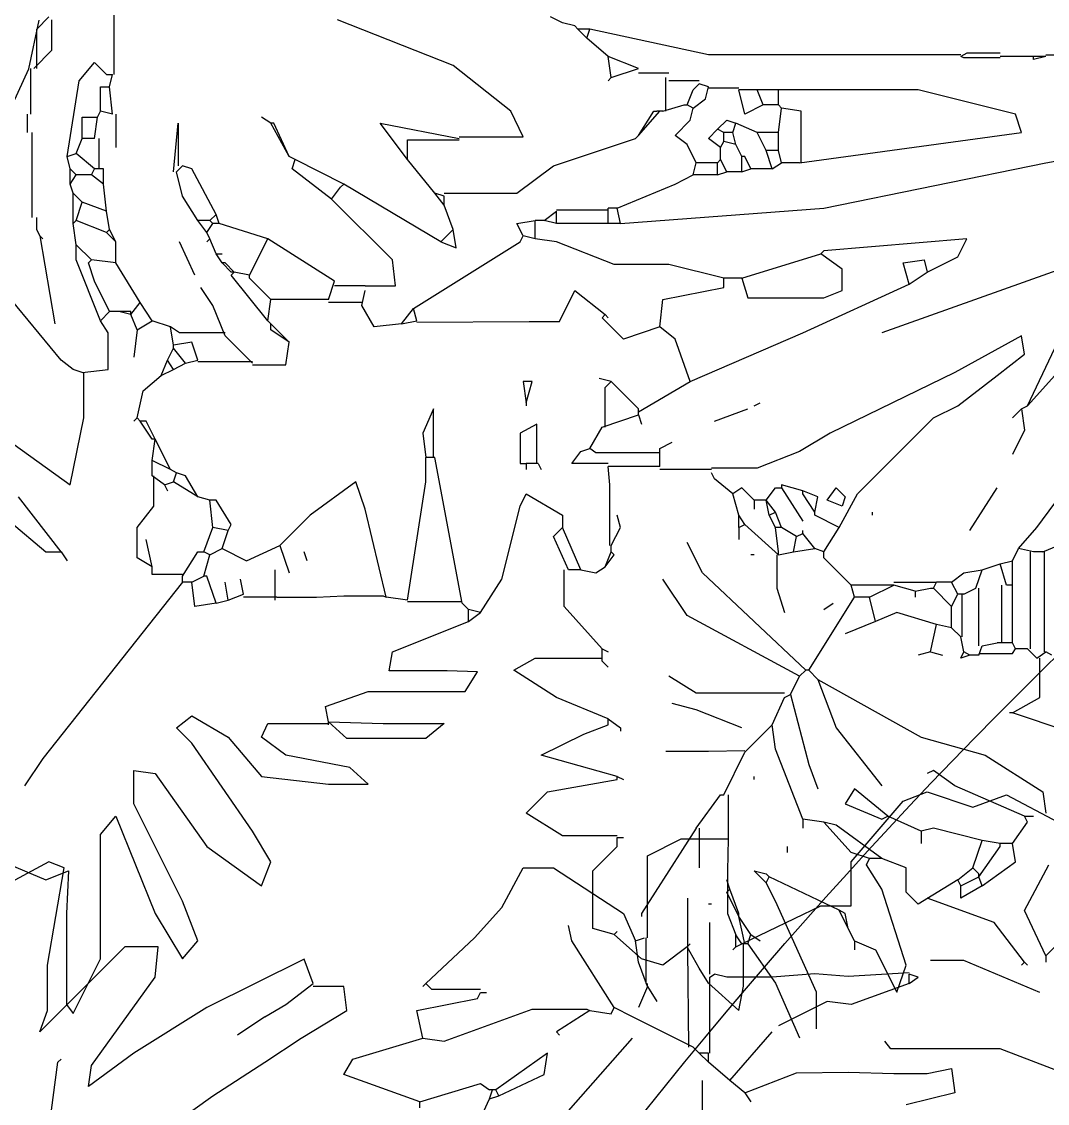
# Model space of a CAD drawing. Header units: metres. Extents: x 1769 to 3632, y 809 to 2652.
# Drawn here: x 2678.8982 to 2679.1732, y 1868.5823 to 1868.8724 of the extents above; entities that cross this region are included whole.
import ezdxf

# ---------------------------------------------------------------- set-up
doc = ezdxf.new("R2010")
doc.units = ezdxf.units.M
doc.header["$LTSCALE"] = 10
for name, color, linetype in [('A-GLAZ', 150, 'Continuous'), ('AG-FP-01$0$A-DOOR-1', 1, 'Continuous'), ('L-PLNT', 66, 'Continuous')]:
    doc.layers.add(name, color=color, linetype=linetype)
doc.styles.add('AG-FP-01$0$spa-fp01$0$WATG_Default', font='SIMPLEX.SHX', dxfattribs={"width": 0.8})

# ---------------------------------------------------------------- blocks, each defined once
blk = doc.blocks.new('GARRA DE LEON')
at = {"layer": 'L-PLNT', "color": 65, "linetype": 'Continuous'}
for p, q in [((1271.7117, 335.3075), (1271.7821, 335.3903)), ((1271.7821, 335.3903), (1271.8152, 335.4027)), ((1271.8152, 335.4027), (1271.8773, 335.382)), ((1271.8773, 335.382), (1271.9229, 335.3986)), ((1271.9229, 335.3986), (1271.9933, 335.3613)), ((1271.4342, 335.3158), (1271.4798, 335.3386)), ((1271.4798, 335.3386), (1271.5439, 335.3386)), ((1271.5439, 335.3386), (1271.5429, 335.2951)), ((1271.4342, 335.204), (1271.4342, 335.3158)), ((1270.6184, 335.3075), (1270.4403, 335.2122)), ((1270.6391, 335.2992), (1270.6184, 335.3075)), ((1271.7117, 335.2474), (1271.7117, 335.3075)), ((1271.9477, 335.2412), (1271.9809, 335.3034)), ((1270.6163, 335.1667), (1270.6391, 335.2992)), ((1271.2354, 335.2454), (1271.2644, 335.2992)), ((1271.2644, 335.2992), (1271.3059, 335.2992)), ((1271.3059, 335.2992), (1271.4011, 335.2371)), ((1271.5429, 335.2951), (1271.5429, 335.2371)), ((1271.4891, 335.1874), (1271.4891, 335.2578)), ((1271.9063, 335.2247), (1271.8152, 335.2578)), ((1271.1982, 335.204), (1271.2354, 335.2454)), ((1271.5626, 335.1957), (1271.6703, 335.2474)), ((1271.6703, 335.2474), (1271.7117, 335.2474)), ((1271.9767, 335.1791), (1271.9477, 335.2412)), ((1271.9767, 335.1791), (1272.043, 335.2454)), ((1271.4011, 335.2371), (1271.4177, 335.1998)), ((1271.5429, 335.2371), (1271.5543, 335.2081)), ((1271.3307, 335.1998), (1271.3265, 335.2205)), ((1271.5191, 335.1543), (1271.5191, 335.2247)), ((1271.9477, 335.1708), (1271.9063, 335.2247)), ((1271.1319, 335.1418), (1271.1982, 335.204)), ((1271.3887, 335.1087), (1271.3307, 335.1998)), ((1271.4177, 335.1998), (1271.4301, 335.204)), ((1271.4218, 335.1708), (1271.4177, 335.1998)), ((1271.4321, 335.1418), (1271.4321, 335.204)), ((1271.5543, 335.1915), (1271.5543, 335.2081)), ((1271.5626, 335.1957), (1271.5543, 335.2081)), ((1270.7219, 335.1915), (1270.606, 335.0756)), ((1270.7675, 335.1915), (1270.7219, 335.1915)), ((1270.7633, 335.1501), (1270.7675, 335.1915)), ((1271.4901, 335.0549), (1271.4891, 335.1874)), ((1271.5543, 335.1915), (1271.5502, 335.1874)), ((1271.5543, 335.1915), (1271.5626, 335.1957)), ((1270.9663, 335.175), (1270.8337, 335.1087)), ((1270.9787, 335.1418), (1270.9663, 335.175)), ((1271.4342, 335.1377), (1271.4218, 335.1708)), ((1271.8649, 335.1729), (1271.8194, 335.1729)), ((1271.9684, 335.1294), (1271.8649, 335.1729)), ((1271.9477, 335.1708), (1271.9436, 335.1667)), ((1271.9477, 335.1708), (1271.9519, 335.1667)), ((1271.9767, 335.1791), (1271.9767, 335.1708)), ((1270.6163, 335.1046), (1270.6163, 335.1667)), ((1271.5191, 335.1501), (1271.5253, 335.1543)), ((1271.5419, 335.1504), (1271.5253, 335.1543)), ((1271.662, 335.1548), (1271.604, 335.1504)), ((1271.7076, 335.1512), (1271.662, 335.1548)), ((1271.7904, 335.1563), (1271.7076, 335.1512)), ((1271.8028, 335.1501), (1271.7904, 335.1543)), ((1271.7904, 335.1418), (1271.7904, 335.1543)), ((1270.6764, 335.03), (1270.7633, 335.1501)), ((1270.9414, 335.1129), (1270.9787, 335.1418)), ((1271.0201, 335.1377), (1270.9787, 335.1377)), ((1271.0242, 335.1046), (1271.0201, 335.1377)), ((1271.1319, 335.1418), (1271.1278, 335.1377)), ((1271.1402, 335.1336), (1271.1319, 335.1418)), ((1271.4342, 335.1377), (1271.4218, 335.1087)), ((1271.4342, 335.1377), (1271.4342, 335.1418)), ((1271.4342, 335.1377), (1271.4466, 335.117)), ((1271.5191, 335.0466), (1271.5191, 335.1501)), ((1271.604, 335.1504), (1271.5419, 335.1504)), ((1271.7904, 335.1418), (1271.7117, 335.1129)), ((1271.7904, 335.1418), (1271.8028, 335.1501)), ((1271.2064, 335.1336), (1271.1402, 335.1336)), ((1271.2023, 335.1211), (1271.2064, 335.1294)), ((1271.2064, 335.1294), (1271.2147, 335.1294)), ((1270.8337, 335.1087), (1270.7343, 335.0466)), ((1270.9124, 335.0963), (1270.9414, 335.1129)), ((1270.9124, 335.0963), (1270.9414, 335.1129)), ((1271.1195, 335.1046), (1271.2023, 335.1211)), ((1271.3845, 335.1004), (1271.3887, 335.1087)), ((1271.4135, 335.0963), (1271.3887, 335.1087)), ((1271.6786, 335.117), (1271.6123, 335.0839)), ((1271.7117, 335.1129), (1271.6786, 335.117)), ((1270.606, 335.0756), (1270.6163, 335.1046)), ((1270.9124, 335.0963), (1270.8752, 335.0714)), ((1270.9621, 335.0673), (1271.0242, 335.1046)), ((1271.1278, 335.0673), (1271.1195, 335.1046)), ((1271.1568, 335.0632), (1271.2769, 335.1067)), ((1271.2769, 335.1067), (1271.3514, 335.1067)), ((1271.3555, 335.1046), (1271.31, 335.0756)), ((1271.3514, 335.1067), (1271.3555, 335.1046)), ((1271.3555, 335.1046), (1271.3845, 335.1004)), ((1271.4963, 335.0549), (1271.4135, 335.0963)), ((1270.9124, 335.0342), (1270.9621, 335.0673)), ((1271.0325, 335.0383), (1271.1278, 335.0673)), ((1271.1278, 335.0673), (1271.1568, 335.0632)), ((1271.31, 335.0756), (1271.3141, 335.0714)), ((1271.3265, 334.9679), (1271.4135, 335.0673)), ((1271.546, 335.0093), (1271.604, 335.0756)), ((1271.5046, 335.0466), (1271.4963, 335.0549)), ((1271.7655, 335.0528), (1271.7572, 335.0632)), ((1271.9146, 335.0528), (1271.7655, 335.0528)), ((1272.0057, 335.0176), (1271.9146, 335.0528)), ((1270.6308, 335.0342), (1270.635, 335.0383)), ((1270.7343, 335.0466), (1270.6722, 335.0011)), ((1271.0201, 335.0176), (1271.0325, 335.0383)), ((1271.2976, 335.0466), (1271.2272, 334.9969)), ((1271.2934, 335.0176), (1271.2976, 335.0466)), ((1271.517, 335.0342), (1271.5046, 335.0466)), ((1271.517, 335.0466), (1271.5046, 335.0466)), ((1271.517, 335.0342), (1271.517, 335.0466)), ((1270.5936, 334.7609), (1270.6308, 335.0342)), ((1270.6722, 335.0011), (1270.6764, 335.03)), ((1270.842, 334.9886), (1270.9124, 335.0342)), ((1271.546, 335.0093), (1271.517, 335.0342)), ((1271.5667, 334.9928), (1271.6371, 335.0197)), ((1271.6371, 335.0197), (1271.7076, 335.0207)), ((1271.7076, 335.0207), (1271.7696, 335.0192)), ((1271.8152, 335.0192), (1271.8484, 335.0259)), ((1271.8484, 335.0259), (1271.8525, 334.9928)), ((1271.1236, 334.9803), (1271.0201, 335.0176)), ((1271.1236, 334.9803), (1271.2064, 335.0052)), ((1271.2064, 335.0052), (1271.2189, 334.9969)), ((1271.2313, 334.9886), (1271.2934, 335.0176)), ((1271.5088, 334.9306), (1271.5088, 335.0093)), ((1271.5667, 334.9928), (1271.546, 335.0093)), ((1271.7696, 335.0192), (1271.8152, 335.0192)), ((1271.2189, 334.9845), (1271.223, 334.9969)), ((1271.223, 334.9969), (1271.2189, 334.9969)), ((1271.2272, 334.9969), (1271.223, 334.9969)), ((1271.2313, 334.9886), (1271.2272, 334.9969)), ((1271.5667, 334.9928), (1271.575, 334.9803)), ((1271.8525, 334.9928), (1271.7862, 334.9762)), ((1270.7841, 334.9472), (1270.842, 334.9886)), ((1271.1236, 334.9721), (1271.1236, 334.9803)), ((1271.1857, 334.9141), (1271.2189, 334.9845)), ((1271.2189, 334.9845), (1271.2313, 334.9886)), ((1273.0824, 334.765), (1273.0472, 334.823)), ((1273.099, 334.7153), (1273.0824, 334.765)), ((1270.7075, 333.8622), (1270.7075, 333.9947)), ((1270.6018, 333.9243), (1270.6184, 333.9409)), ((1270.6225, 333.8953), (1270.6225, 333.9368)), ((1271.1692, 333.8746), (1271.0118, 333.9368)), ((1271.3183, 333.9326), (1271.3017, 333.9409)), ((1271.3348, 333.9285), (1271.3183, 333.9326)), ((1271.3348, 333.9285), (1271.3183, 333.9326)), ((1270.6018, 333.8705), (1270.6018, 333.9243)), ((1271.339, 333.9243), (1271.3348, 333.9285)), ((1271.3514, 333.9119), (1271.339, 333.9243)), ((1271.3555, 333.9243), (1271.339, 333.9243)), ((1271.3514, 333.9119), (1271.3555, 333.9243)), ((1271.517, 333.8891), (1271.3555, 333.9243)), ((1271.3804, 333.8871), (1271.3514, 333.9119)), ((1270.5977, 333.8705), (1270.6225, 333.8953)), ((1271.4218, 333.8705), (1271.3804, 333.8871)), ((1271.3845, 333.8581), (1271.3804, 333.8871)), ((1271.8608, 333.8891), (1271.517, 333.8891)), ((1271.869, 333.8912), (1271.8608, 333.8871)), ((1271.8649, 333.885), (1271.8608, 333.8871)), ((1271.9146, 333.885), (1271.8649, 333.885)), ((1271.9146, 333.8912), (1271.869, 333.8912)), ((1271.9601, 333.8871), (1271.9146, 333.8871)), ((1271.9767, 333.8871), (1271.9601, 333.8871)), ((1271.9767, 333.8871), (1271.9601, 333.8829)), ((1271.9601, 333.8829), (1271.9601, 333.8871)), ((1271.9767, 333.8891), (1272.1423, 333.8891)), ((1270.5936, 333.8084), (1270.5936, 333.8705)), ((1270.6598, 333.8539), (1270.6805, 333.8788)), ((1270.6805, 333.8788), (1270.6971, 333.8622)), ((1271.2479, 333.8125), (1271.1692, 333.8746)), ((1271.3845, 333.8581), (1271.4218, 333.8705)), ((1270.6971, 333.8622), (1270.7053, 333.8622)), ((1270.7012, 333.8457), (1270.7053, 333.8622)), ((1271.3845, 333.8581), (1271.3804, 333.8539)), ((1271.4632, 333.8643), (1271.4218, 333.8643)), ((1271.4591, 333.8125), (1271.4591, 333.8581)), ((1270.6432, 333.7504), (1270.6598, 333.8539)), ((1270.6888, 333.8125), (1270.6888, 333.8457)), ((1270.6888, 333.8457), (1270.7012, 333.8457)), ((1270.7053, 333.8084), (1270.7012, 333.8457)), ((1271.5046, 333.8539), (1271.4632, 333.8539)), ((1271.488, 333.8208), (1271.4963, 333.8415)), ((1271.4963, 333.8415), (1271.5046, 333.8498)), ((1271.517, 333.8457), (1271.5046, 333.8498)), ((1271.5129, 333.8291), (1271.517, 333.8457)), ((1271.5584, 333.8436), (1271.517, 333.8436)), ((1271.5667, 333.8084), (1271.5584, 333.8415)), ((1271.5833, 333.8415), (1271.5584, 333.8415)), ((1271.5916, 333.8208), (1271.5833, 333.8415)), ((1271.6123, 333.8415), (1271.5833, 333.8415)), ((1271.6992, 333.8415), (1271.6123, 333.8415)), ((1271.6123, 333.8208), (1271.6123, 333.8415)), ((1271.8028, 333.8415), (1271.6992, 333.8415)), ((1271.9353, 333.8084), (1271.8028, 333.8415)), ((1271.4963, 333.8167), (1271.5129, 333.8291)), ((1270.6847, 333.8042), (1270.6888, 333.8125)), ((1270.7053, 333.8084), (1270.6888, 333.8125)), ((1271.2644, 333.7773), (1271.2479, 333.8125)), ((1271.4218, 333.7794), (1271.4508, 333.8125)), ((1271.4218, 333.7794), (1271.4425, 333.8125)), ((1271.4425, 333.8125), (1271.4466, 333.8125)), ((1271.4508, 333.8125), (1271.4466, 333.8125)), ((1271.4549, 333.8125), (1271.4508, 333.8125)), ((1271.4549, 333.8125), (1271.4839, 333.8208)), ((1271.4839, 333.8208), (1271.488, 333.8208)), ((1271.4963, 333.8167), (1271.488, 333.8208)), ((1271.4922, 333.8001), (1271.4963, 333.8167)), ((1271.5916, 333.8208), (1271.5667, 333.8084)), ((1271.6123, 333.8208), (1271.5916, 333.8208)), ((1271.6164, 333.8167), (1271.6123, 333.8208)), ((1271.6123, 333.7835), (1271.6164, 333.8167)), ((1271.6433, 333.8125), (1271.6164, 333.8167)), ((1271.6433, 333.7421), (1271.6433, 333.8125)), ((1270.5894, 333.7835), (1270.5894, 333.8084)), ((1270.5894, 333.7835), (1270.5894, 333.8084)), ((1270.6639, 333.7753), (1270.6639, 333.8042)), ((1270.6639, 333.8042), (1270.6847, 333.8042)), ((1270.6805, 333.7753), (1270.6847, 333.8042)), ((1270.7095, 333.8084), (1270.7095, 333.7628)), ((1270.9207, 333.796), (1270.9083, 333.8042)), ((1271.4715, 333.7794), (1271.4922, 333.8001)), ((1271.5295, 333.7877), (1271.5419, 333.8001)), ((1271.5419, 333.8001), (1271.5543, 333.796)), ((1271.9436, 333.7835), (1271.9353, 333.8084)), ((1270.5956, 333.6676), (1270.5956, 333.7835)), ((1270.7882, 333.7297), (1270.7944, 333.796)), ((1270.7944, 333.796), (1270.7944, 333.738)), ((1270.9456, 333.7504), (1270.9207, 333.796)), ((1270.9249, 333.796), (1270.9207, 333.796)), ((1270.9456, 333.7504), (1270.9249, 333.796)), ((1271.0698, 333.796), (1271.1774, 333.7753)), ((1271.1071, 333.7463), (1271.0698, 333.796)), ((1271.517, 333.7753), (1271.5295, 333.7877)), ((1271.5378, 333.7835), (1271.5295, 333.7877)), ((1271.5378, 333.7711), (1271.5378, 333.7835)), ((1271.5502, 333.7835), (1271.5378, 333.7835)), ((1271.5502, 333.7835), (1271.5543, 333.796)), ((1271.5543, 333.767), (1271.5502, 333.7835)), ((1271.5833, 333.7835), (1271.5543, 333.796)), ((1271.5957, 333.7587), (1271.5833, 333.7835)), ((1271.6123, 333.7835), (1271.5833, 333.7835)), ((1271.6123, 333.7587), (1271.6123, 333.7835)), ((1271.6413, 333.7421), (1271.9436, 333.7835)), ((1270.6557, 333.7545), (1270.6639, 333.7753)), ((1270.6805, 333.7753), (1270.6639, 333.7753)), ((1270.6867, 333.7338), (1270.6867, 333.7753)), ((1271.1071, 333.7732), (1271.1774, 333.7732)), ((1271.1071, 333.7463), (1271.1071, 333.7732)), ((1271.1774, 333.7773), (1271.2644, 333.7773)), ((1271.3059, 333.738), (1271.4177, 333.7753)), ((1271.4177, 333.7753), (1271.4218, 333.7794)), ((1271.488, 333.767), (1271.4715, 333.7794)), ((1271.5005, 333.7421), (1271.488, 333.767)), ((1271.5336, 333.7628), (1271.517, 333.7753)), ((1271.5336, 333.7628), (1271.5378, 333.7711)), ((1271.5543, 333.767), (1271.5378, 333.7711)), ((1271.5626, 333.7504), (1271.5543, 333.767)), ((1270.6432, 333.7504), (1270.6557, 333.7545)), ((1270.6805, 333.7338), (1270.6557, 333.7545)), ((1271.5336, 333.7463), (1271.5336, 333.7628)), ((1271.604, 333.7338), (1271.5957, 333.7587)), ((1271.6123, 333.7587), (1271.5957, 333.7587)), ((1271.6164, 333.7421), (1271.6123, 333.7587)), ((1271.9767, 333.7421), (1272.0719, 333.7587)), ((1270.6474, 333.7338), (1270.6432, 333.7504)), ((1270.7923, 333.7297), (1270.8006, 333.738)), ((1270.813, 333.7338), (1270.8006, 333.738)), ((1270.9538, 333.7463), (1270.9456, 333.7504)), ((1270.9497, 333.7338), (1270.9538, 333.7463)), ((1271.0201, 333.7131), (1270.9538, 333.7463)), ((1271.1443, 333.7007), (1271.1071, 333.7463)), ((1271.2561, 333.7007), (1271.3059, 333.738)), ((1271.4963, 333.7256), (1271.5005, 333.7421)), ((1271.5295, 333.7421), (1271.5005, 333.7421)), ((1271.5295, 333.7421), (1271.5336, 333.7463)), ((1271.5295, 333.7256), (1271.5295, 333.7421)), ((1271.5419, 333.7297), (1271.5336, 333.7463)), ((1271.5626, 333.7297), (1271.5626, 333.7504)), ((1271.5667, 333.7504), (1271.5626, 333.7504)), ((1271.575, 333.7338), (1271.5667, 333.7504)), ((1271.604, 333.7338), (1271.6164, 333.7421)), ((1271.6413, 333.7421), (1271.6164, 333.7421)), ((1271.6744, 333.68), (1271.9767, 333.7421)), ((1270.6474, 333.7131), (1270.6474, 333.7338)), ((1270.6557, 333.7256), (1270.6474, 333.7338)), ((1270.6474, 333.7131), (1270.6557, 333.7256)), ((1270.6764, 333.7256), (1270.6557, 333.7256)), ((1270.6764, 333.7256), (1270.6805, 333.7338)), ((1270.6929, 333.7131), (1270.6764, 333.7256)), ((1270.6929, 333.7338), (1270.6805, 333.7338)), ((1270.6929, 333.7131), (1270.6929, 333.7338)), ((1270.8006, 333.6966), (1270.7923, 333.7297)), ((1270.8462, 333.6717), (1270.813, 333.7338)), ((1271.0035, 333.6924), (1270.9497, 333.7338)), ((1271.4715, 333.7131), (1271.4963, 333.7256)), ((1271.5295, 333.7256), (1271.4963, 333.7256)), ((1271.5295, 333.7256), (1271.5419, 333.7297)), ((1271.5626, 333.7297), (1271.5419, 333.7297)), ((1271.5626, 333.7297), (1271.575, 333.7338)), ((1271.604, 333.7338), (1271.575, 333.7338)), ((1270.6515, 333.7007), (1270.6474, 333.7131)), ((1270.6971, 333.6759), (1270.6929, 333.7131)), ((1271.0035, 333.6924), (1271.0159, 333.709)), ((1271.0159, 333.709), (1271.0201, 333.7131)), ((1271.1526, 333.6345), (1271.0201, 333.7131)), ((1271.3928, 333.68), (1271.4715, 333.7131)), ((1270.6515, 333.6593), (1270.6515, 333.7007)), ((1270.6639, 333.6883), (1270.6515, 333.7007)), ((1270.8213, 333.6634), (1270.8006, 333.6966)), ((1271.1568, 333.6841), (1271.1443, 333.7007)), ((1271.1568, 333.6966), (1271.1443, 333.7007)), ((1271.1568, 333.7007), (1271.2561, 333.7007)), ((1271.1568, 333.6841), (1271.1568, 333.6966)), ((1270.6557, 333.6634), (1270.6639, 333.6883)), ((1270.6971, 333.6759), (1270.6639, 333.6883)), ((1271.0864, 333.6096), (1271.0035, 333.6924)), ((1271.1692, 333.651), (1271.1568, 333.6841)), ((1271.3928, 333.68), (1271.3804, 333.68)), ((1271.3804, 333.6593), (1271.3804, 333.68)), ((1271.397, 333.6593), (1271.3928, 333.68)), ((1271.397, 333.6593), (1271.6744, 333.68)), ((1270.6018, 333.651), (1270.6018, 333.6676)), ((1270.6018, 333.651), (1270.6018, 333.6676)), ((1270.6515, 333.6593), (1270.6557, 333.6634)), ((1270.6971, 333.6469), (1270.6557, 333.6634)), ((1270.7012, 333.651), (1270.6971, 333.6759)), ((1270.8337, 333.6469), (1270.8213, 333.6634)), ((1270.8379, 333.6634), (1270.8213, 333.6634)), ((1270.8379, 333.6634), (1270.8462, 333.6717)), ((1270.842, 333.6593), (1270.8379, 333.6634)), ((1270.8503, 333.6593), (1270.8462, 333.6717)), ((1271.2561, 333.6593), (1271.281, 333.6634)), ((1271.281, 333.6386), (1271.281, 333.6634)), ((1271.2934, 333.6634), (1271.281, 333.6634)), ((1271.2934, 333.6634), (1271.31, 333.6759)), ((1271.31, 333.6593), (1271.2934, 333.6634)), ((1271.31, 333.6779), (1271.3804, 333.6779)), ((1271.31, 333.6593), (1271.31, 333.6759)), ((1270.606, 333.6427), (1270.6018, 333.651)), ((1270.6557, 333.6303), (1270.6515, 333.6593)), ((1270.6971, 333.6469), (1270.7012, 333.651)), ((1270.7095, 333.6345), (1270.7012, 333.651)), ((1270.8337, 333.6469), (1270.842, 333.6593)), ((1270.8503, 333.6593), (1270.842, 333.6593)), ((1270.9166, 333.6386), (1270.8503, 333.6593)), ((1271.1526, 333.6345), (1271.1692, 333.651)), ((1271.1733, 333.6262), (1271.1692, 333.651)), ((1271.2644, 333.6427), (1271.2561, 333.6593)), ((1271.3804, 333.6593), (1271.31, 333.6593)), ((1271.397, 333.6593), (1271.3804, 333.6593)), ((1270.606, 333.6427), (1270.6267, 333.5226)), ((1270.606, 333.6427), (1270.6101, 333.6386)), ((1270.7095, 333.6345), (1270.6971, 333.6469)), ((1270.7095, 333.6055), (1270.7095, 333.6345)), ((1270.8172, 333.5889), (1270.7965, 333.6345)), ((1270.8379, 333.6386), (1270.8337, 333.6469)), ((1270.8379, 333.6386), (1270.8337, 333.6345)), ((1270.8462, 333.6179), (1270.8379, 333.6386)), ((1270.8917, 333.5889), (1270.9166, 333.6386)), ((1271.0077, 333.5806), (1270.9166, 333.6386)), ((1271.1153, 333.5433), (1271.2603, 333.6345)), ((1271.1526, 333.6345), (1271.1733, 333.6262)), ((1271.2603, 333.6345), (1271.2644, 333.6427)), ((1271.281, 333.6386), (1271.2644, 333.6427)), ((1271.31, 333.6345), (1271.281, 333.6386)), ((1271.3887, 333.6034), (1271.31, 333.6345)), ((1271.869, 333.6386), (1271.6744, 333.622)), ((1271.8566, 333.6137), (1271.869, 333.6386)), ((1270.6557, 333.6096), (1270.6557, 333.6303)), ((1270.6764, 333.6096), (1270.6557, 333.6303)), ((1271.6744, 333.622), (1271.6703, 333.6179)), ((1270.6888, 333.5268), (1270.6557, 333.6096)), ((1270.6722, 333.6055), (1270.6764, 333.6096)), ((1270.6805, 333.5806), (1270.6722, 333.6055)), ((1270.7095, 333.6055), (1270.6764, 333.6096)), ((1270.7426, 333.5516), (1270.7095, 333.6055)), ((1270.8545, 333.6055), (1270.8462, 333.6179)), ((1270.8462, 333.6179), (1270.8545, 333.6179)), ((1270.8586, 333.6055), (1270.8545, 333.6055)), ((1270.8669, 333.593), (1270.8545, 333.6055)), ((1270.871, 333.593), (1270.8586, 333.6055)), ((1271.0905, 333.5744), (1271.0864, 333.6096)), ((1271.5626, 333.5848), (1271.6703, 333.6179)), ((1271.6992, 333.5972), (1271.6703, 333.6179)), ((1272.043, 333.6137), (1271.7531, 333.5102)), ((1271.7821, 333.6055), (1271.8111, 333.6096)), ((1271.7904, 333.5765), (1271.7821, 333.6055)), ((1271.8111, 333.6096), (1271.8152, 333.593)), ((1271.8152, 333.593), (1271.8566, 333.6137)), ((1270.8669, 333.5889), (1270.871, 333.593)), ((1270.871, 333.593), (1270.8669, 333.593)), ((1270.8917, 333.5889), (1270.871, 333.593)), ((1271.4632, 333.6034), (1271.3887, 333.6034)), ((1271.5378, 333.5848), (1271.4632, 333.6034)), ((1271.6992, 333.5682), (1271.6992, 333.5972)), ((1271.7904, 333.5765), (1271.8152, 333.593)), ((1270.7012, 333.5392), (1270.6805, 333.5806)), ((1270.9166, 333.5268), (1270.8669, 333.5889)), ((1270.8917, 333.5848), (1270.8917, 333.5889)), ((1270.9207, 333.5558), (1270.8917, 333.5848)), ((1270.9994, 333.5558), (1271.0077, 333.5806)), ((1271.5378, 333.5723), (1271.5378, 333.5848)), ((1271.5626, 333.5848), (1271.5378, 333.5848)), ((1271.5626, 333.5848), (1271.5709, 333.5578)), ((1271.6454, 333.5102), (1271.7904, 333.5765)), ((1270.635, 333.4729), (1270.5604, 333.5641)), ((1270.842, 333.5475), (1270.8255, 333.5723)), ((1271.0491, 333.5744), (1271.0077, 333.5744)), ((1271.0449, 333.5475), (1271.0491, 333.5682)), ((1271.0491, 333.5744), (1271.0905, 333.5744)), ((1271.3141, 333.5257), (1271.3348, 333.5682)), ((1271.3348, 333.5682), (1271.3763, 333.5351)), ((1271.4549, 333.5558), (1271.5378, 333.5723)), ((1271.6744, 333.5578), (1271.6992, 333.5682)), ((1270.7302, 333.5351), (1270.7426, 333.5516)), ((1270.7592, 333.5268), (1270.7426, 333.5516)), ((1270.8586, 333.5061), (1270.842, 333.5475)), ((1270.9166, 333.5268), (1270.9207, 333.5558)), ((1270.9994, 333.5558), (1270.9207, 333.5558)), ((1271.0449, 333.5516), (1270.9994, 333.5516)), ((1271.0615, 333.5185), (1271.0449, 333.5475)), ((1271.4508, 333.5185), (1271.4549, 333.5558)), ((1271.5709, 333.5578), (1271.6744, 333.5578)), ((1270.6888, 333.5268), (1270.7012, 333.5392)), ((1270.7136, 333.5392), (1270.7012, 333.5392)), ((1270.7302, 333.5351), (1270.7136, 333.5392)), ((1270.7302, 333.5392), (1270.7136, 333.5392)), ((1270.7302, 333.5351), (1270.7302, 333.5392)), ((1270.7385, 333.5144), (1270.7302, 333.5351)), ((1271.0988, 333.5226), (1271.1153, 333.5433)), ((1271.1195, 333.5268), (1271.1153, 333.5433)), ((1271.3721, 333.5309), (1271.3763, 333.5351)), ((1271.4011, 333.5019), (1271.3721, 333.5309)), ((1271.3763, 333.5351), (1271.3804, 333.5309)), ((1270.6992, 333.5102), (1270.6888, 333.5268)), ((1270.7385, 333.5144), (1270.7592, 333.5268)), ((1270.7841, 333.5185), (1270.7592, 333.5268)), ((1270.7882, 333.4937), (1270.7841, 333.5185)), ((1270.7965, 333.5102), (1270.7841, 333.5185)), ((1270.9207, 333.5226), (1270.9166, 333.5268)), ((1270.9207, 333.5144), (1270.9207, 333.5226)), ((1270.9456, 333.4978), (1270.9207, 333.5226)), ((1271.0988, 333.5226), (1271.0615, 333.5185)), ((1271.0988, 333.5226), (1271.1195, 333.5268)), ((1271.1195, 333.5247), (1271.2727, 333.5257)), ((1271.2727, 333.5257), (1271.3141, 333.5257)), ((1271.4508, 333.5185), (1271.4011, 333.5019)), ((1271.4715, 333.5019), (1271.4508, 333.5185)), ((1270.6992, 333.4605), (1270.6992, 333.5102)), ((1270.7385, 333.5144), (1270.7343, 333.4771)), ((1270.8586, 333.5102), (1270.7965, 333.5102)), ((1270.8959, 333.4688), (1270.8586, 333.5061)), ((1270.9456, 333.4978), (1270.9207, 333.5144)), ((1271.4922, 333.444), (1271.4715, 333.5019)), ((1271.4922, 333.444), (1271.6454, 333.5102)), ((1271.9436, 333.5061), (1271.8525, 333.4564)), ((1271.9477, 333.4812), (1271.9436, 333.5061)), ((1270.7799, 333.4729), (1270.7882, 333.4895)), ((1270.813, 333.4978), (1270.7882, 333.4937)), ((1270.7882, 333.4895), (1270.7882, 333.4937)), ((1270.8047, 333.4688), (1270.7882, 333.4895)), ((1270.8213, 333.4729), (1270.813, 333.4978)), ((1270.9414, 333.4667), (1270.9456, 333.4978)), ((1271.9519, 333.4108), (1271.9891, 333.4895)), ((1270.6515, 333.4605), (1270.635, 333.4729)), ((1270.6515, 333.4605), (1270.635, 333.4729)), ((1270.7716, 333.4522), (1270.7799, 333.4729)), ((1270.7882, 333.4605), (1270.7799, 333.4729)), ((1270.8047, 333.4688), (1270.8213, 333.4729)), ((1271.9105, 333.4522), (1271.9477, 333.4812)), ((1270.6639, 333.4564), (1270.6515, 333.4605)), ((1270.6639, 333.4564), (1270.6992, 333.4605)), ((1270.7716, 333.4522), (1270.7882, 333.4605)), ((1270.7882, 333.4605), (1270.8047, 333.4688)), ((1270.8959, 333.4709), (1270.8213, 333.4709)), ((1270.8959, 333.4667), (1270.9414, 333.4667)), ((1270.666, 333.3943), (1270.666, 333.4564)), ((1270.7468, 333.4315), (1270.7716, 333.4522)), ((1271.2769, 333.444), (1271.2644, 333.444)), ((1271.2644, 333.444), (1271.2686, 333.415)), ((1271.2686, 333.415), (1271.2769, 333.444)), ((1271.3845, 333.444), (1271.368, 333.4481)), ((1271.3763, 333.4357), (1271.3845, 333.444)), ((1271.4218, 333.4067), (1271.3845, 333.444)), ((1271.4218, 333.4025), (1271.4922, 333.444)), ((1271.8525, 333.4564), (1271.6827, 333.3736)), ((1271.8566, 333.4108), (1271.9105, 333.4522)), ((1271.9519, 333.4108), (1271.9891, 333.4522)), ((1270.7385, 333.3943), (1270.7468, 333.4315)), ((1271.3763, 333.3818), (1271.3763, 333.4357)), ((1271.2686, 333.415), (1271.2686, 333.4108)), ((1271.5792, 333.4108), (1271.5874, 333.415)), ((1270.5149, 333.3984), (1270.6474, 333.3032)), ((1271.1423, 333.4067), (1271.1278, 333.3736)), ((1271.1423, 333.3404), (1271.1423, 333.4067)), ((1271.3721, 333.3818), (1271.4218, 333.3984)), ((1271.4218, 333.4025), (1271.4218, 333.4067)), ((1271.4218, 333.3984), (1271.4218, 333.4025)), ((1271.4218, 333.3984), (1271.4259, 333.386)), ((1271.5253, 333.3901), (1271.5709, 333.4067)), ((1271.8235, 333.3943), (1271.8566, 333.4108)), ((1271.9436, 333.4067), (1271.9312, 333.3943)), ((1271.9436, 333.4067), (1271.9519, 333.4108)), ((1271.9436, 333.4067), (1271.9477, 333.3777)), ((1270.6474, 333.3032), (1270.666, 333.3943)), ((1270.7385, 333.3943), (1270.7343, 333.3901)), ((1270.7426, 333.3901), (1270.7385, 333.3943)), ((1270.7509, 333.3901), (1270.7426, 333.3901)), ((1270.7592, 333.3653), (1270.7426, 333.3901)), ((1270.7633, 333.3653), (1270.7509, 333.3901)), ((1271.2831, 333.386), (1271.2603, 333.3736)), ((1271.2831, 333.3321), (1271.2831, 333.386)), ((1271.72, 333.2907), (1271.8235, 333.3943)), ((1271.1278, 333.3736), (1271.1319, 333.3404)), ((1271.2603, 333.3736), (1271.2603, 333.3321)), ((1271.3555, 333.3529), (1271.3721, 333.3818)), ((1271.6827, 333.3736), (1271.6413, 333.3487)), ((1271.9477, 333.3777), (1271.9312, 333.3446)), ((1270.7592, 333.3363), (1270.7633, 333.3653)), ((1270.7633, 333.3653), (1270.7592, 333.3653)), ((1270.7841, 333.3239), (1270.7633, 333.3653)), ((1271.4508, 333.3529), (1271.4674, 333.3611)), ((1271.1319, 333.3073), (1271.1319, 333.3404)), ((1271.1443, 333.3404), (1271.1319, 333.3404)), ((1271.1816, 333.1417), (1271.1443, 333.3404)), ((1271.3307, 333.3321), (1271.3431, 333.3487)), ((1271.3431, 333.3487), (1271.3555, 333.3529)), ((1271.3638, 333.3466), (1271.3555, 333.3529)), ((1271.4508, 333.3466), (1271.3638, 333.3466)), ((1271.4508, 333.328), (1271.4508, 333.3529)), ((1271.6413, 333.3487), (1271.5833, 333.3259)), ((1270.7592, 333.3156), (1270.7592, 333.3363)), ((1270.7841, 333.3239), (1270.7592, 333.3363)), ((1271.2603, 333.3321), (1271.2686, 333.3321)), ((1271.2851, 333.3321), (1271.2686, 333.3321)), ((1271.2686, 333.3321), (1271.2686, 333.3239)), ((1271.2851, 333.3321), (1271.2893, 333.3239)), ((1271.3804, 333.3321), (1271.3307, 333.3321)), ((1271.4508, 333.328), (1271.3804, 333.328)), ((1271.3825, 333.3032), (1271.3804, 333.328)), ((1271.5833, 333.3259), (1271.5212, 333.3259)), ((1270.7758, 333.3032), (1270.7592, 333.3156)), ((1270.7613, 333.2742), (1270.7613, 333.3156)), ((1270.7923, 333.3197), (1270.7841, 333.3239)), ((1270.7882, 333.3073), (1270.7923, 333.3197)), ((1270.8047, 333.3156), (1270.7923, 333.3197)), ((1270.8213, 333.2866), (1270.8047, 333.3156)), ((1271.5212, 333.3239), (1271.4508, 333.3239)), ((1271.5253, 333.3114), (1271.5212, 333.3197)), ((1271.5502, 333.2907), (1271.5253, 333.3114)), ((1270.7758, 333.3032), (1270.7882, 333.3073)), ((1270.7758, 333.3032), (1270.7799, 333.2949)), ((1270.8213, 333.2866), (1270.7882, 333.3073)), ((1271.0367, 333.3073), (1270.9745, 333.2617)), ((1271.0491, 333.27), (1271.0367, 333.3073)), ((1271.1071, 333.1458), (1271.1319, 333.3073)), ((1271.3825, 333.2203), (1271.3825, 333.3032)), ((1271.5626, 333.299), (1271.5502, 333.2907)), ((1271.5792, 333.2825), (1271.5626, 333.299)), ((1271.5957, 333.2825), (1271.6082, 333.299)), ((1271.6082, 333.299), (1271.6164, 333.299)), ((1271.6454, 333.2949), (1271.6164, 333.3032)), ((1271.6164, 333.3032), (1271.6164, 333.299)), ((1271.6164, 333.299), (1271.6454, 333.2535)), ((1271.6786, 333.2825), (1271.691, 333.299)), ((1271.691, 333.299), (1271.7034, 333.2866)), ((1271.8732, 333.241), (1271.9105, 333.299)), ((1270.635, 333.2121), (1270.577, 333.2866)), ((1270.8379, 333.2825), (1270.8213, 333.2866)), ((1270.8462, 333.2825), (1270.8379, 333.2825)), ((1270.842, 333.2452), (1270.8379, 333.2825)), ((1270.8669, 333.2493), (1270.8462, 333.2825)), ((1271.2603, 333.2742), (1271.2686, 333.2907)), ((1271.2686, 333.2907), (1271.3183, 333.2617)), ((1271.5584, 333.2617), (1271.5502, 333.2907)), ((1271.5916, 333.2825), (1271.5792, 333.2825)), ((1271.5792, 333.2825), (1271.5792, 333.27)), ((1271.5957, 333.2825), (1271.5916, 333.2825)), ((1271.5999, 333.2617), (1271.5957, 333.2825)), ((1271.6082, 333.2659), (1271.5957, 333.2825)), ((1271.6661, 333.2866), (1271.6454, 333.2949)), ((1271.6454, 333.2907), (1271.6454, 333.2949)), ((1271.662, 333.2659), (1271.6454, 333.2907)), ((1271.662, 333.2659), (1271.6661, 333.2866)), ((1271.6992, 333.2742), (1271.6786, 333.2825)), ((1271.6951, 333.2452), (1271.72, 333.2907)), ((1271.7034, 333.2866), (1271.6992, 333.2742)), ((1270.7385, 333.2452), (1270.7613, 333.2742)), ((1271.0781, 333.1499), (1271.0491, 333.27)), ((1271.2354, 333.1748), (1271.2603, 333.2742)), ((1271.5999, 333.2617), (1271.6082, 333.2659)), ((1271.6164, 333.2452), (1271.6082, 333.2659)), ((1271.662, 333.2617), (1271.662, 333.2659)), ((1271.7407, 333.2617), (1271.7407, 333.2659)), ((1271.9643, 333.2452), (1271.9891, 333.2783)), ((1270.5646, 333.2535), (1270.6143, 333.2121)), ((1270.9745, 333.2617), (1270.9331, 333.2203)), ((1271.3183, 333.2617), (1271.3183, 333.2452)), ((1271.397, 333.2452), (1271.3928, 333.2617)), ((1271.5584, 333.2452), (1271.5584, 333.2617)), ((1271.5667, 333.2493), (1271.5584, 333.2617)), ((1271.6082, 333.2452), (1271.5999, 333.2617)), ((1271.6951, 333.2452), (1271.662, 333.2617)), ((1270.7385, 333.2038), (1270.7385, 333.2452)), ((1270.8296, 333.2121), (1270.842, 333.2452)), ((1270.8627, 333.241), (1270.842, 333.2452)), ((1270.8545, 333.2162), (1270.8627, 333.241)), ((1270.8627, 333.241), (1270.8669, 333.2493)), ((1271.3059, 333.2328), (1271.3183, 333.2452)), ((1271.3431, 333.1872), (1271.3183, 333.2452)), ((1271.3845, 333.2203), (1271.397, 333.2452)), ((1271.5584, 333.2452), (1271.5667, 333.2493)), ((1271.5584, 333.2452), (1271.5584, 333.2286)), ((1271.6123, 333.2079), (1271.5667, 333.2493)), ((1271.6123, 333.2121), (1271.6082, 333.2452)), ((1271.6164, 333.2452), (1271.6082, 333.2452)), ((1271.6371, 333.2328), (1271.6164, 333.2452)), ((1271.6371, 333.2328), (1271.6454, 333.2369)), ((1271.6454, 333.2369), (1271.6454, 333.241)), ((1271.662, 333.2162), (1271.6454, 333.2369)), ((1271.6744, 333.2121), (1271.6951, 333.2452)), ((1271.9394, 333.2162), (1271.9643, 333.2452)), ((1270.7592, 333.1913), (1270.7509, 333.2286)), ((1271.3265, 333.1872), (1271.3059, 333.2328)), ((1271.5088, 333.1831), (1271.488, 333.2245)), ((1271.633, 333.2121), (1271.6371, 333.2328)), ((1270.6143, 333.2121), (1270.635, 333.2121)), ((1270.635, 333.2121), (1270.6432, 333.1996)), ((1270.8006, 333.1789), (1270.8213, 333.2121)), ((1270.8213, 333.2121), (1270.8296, 333.2121)), ((1270.8379, 333.2079), (1270.8296, 333.2121)), ((1270.8296, 333.1789), (1270.8379, 333.2079)), ((1270.8379, 333.2079), (1270.8545, 333.2162)), ((1270.8545, 333.2162), (1270.8876, 333.1996)), ((1270.8876, 333.1996), (1270.9331, 333.2203)), ((1270.9331, 333.2203), (1270.9456, 333.1831)), ((1270.9704, 333.1996), (1270.9663, 333.2121)), ((1271.3763, 333.1913), (1271.3845, 333.2121)), ((1271.3763, 333.1913), (1271.3887, 333.2079)), ((1271.3845, 333.2121), (1271.3845, 333.2203)), ((1271.3887, 333.2079), (1271.3845, 333.2121)), ((1271.5792, 333.2079), (1271.575, 333.2079)), ((1271.6102, 333.2079), (1271.6102, 333.1624)), ((1271.6123, 333.2079), (1271.633, 333.2121)), ((1271.6123, 333.2079), (1271.6123, 333.2121)), ((1271.633, 333.2121), (1271.662, 333.2162)), ((1271.6744, 333.2121), (1271.662, 333.2162)), ((1271.6744, 333.2038), (1271.6744, 333.2121)), ((1271.9312, 333.1996), (1271.9394, 333.2162)), ((1271.9601, 333.2121), (1271.9394, 333.2162)), ((1271.956, 333.0795), (1271.956, 333.2121)), ((1271.9726, 333.2121), (1271.9601, 333.2121)), ((1271.9726, 333.2121), (1271.9933, 333.2203)), ((1271.9747, 333.0754), (1271.9747, 333.2121)), ((1270.7592, 333.1913), (1270.7385, 333.2038)), ((1271.7117, 333.1665), (1271.6744, 333.2038)), ((1271.8898, 333.1872), (1271.9146, 333.1955)), ((1271.9146, 333.1955), (1271.9312, 333.1996)), ((1271.9229, 333.1665), (1271.9146, 333.1955)), ((1271.9312, 333.1665), (1271.9312, 333.1996)), ((1270.7592, 333.181), (1270.7592, 333.1913)), ((1270.8006, 333.181), (1270.7592, 333.181)), ((1270.8006, 333.1748), (1270.8006, 333.1789)), ((1270.813, 333.1706), (1270.8296, 333.1789)), ((1270.8337, 333.1789), (1270.8296, 333.1789)), ((1270.8462, 333.1417), (1270.8337, 333.1789)), ((1270.9269, 333.1458), (1270.9269, 333.1872)), ((1271.3203, 333.1375), (1271.3203, 333.1872)), ((1271.3431, 333.1872), (1271.3265, 333.1872)), ((1271.3431, 333.1872), (1271.3638, 333.1831)), ((1271.3638, 333.1831), (1271.3763, 333.1913)), ((1271.6496, 333.0505), (1271.5088, 333.1831)), ((1271.8484, 333.1706), (1271.8649, 333.1831)), ((1271.8649, 333.1831), (1271.8898, 333.1872)), ((1271.8815, 333.1624), (1271.8898, 333.1872)), ((1270.8006, 333.1706), (1270.6101, 332.9304)), ((1270.8006, 333.1706), (1270.8006, 333.1748)), ((1270.813, 333.1706), (1270.8006, 333.1706)), ((1270.8172, 333.1375), (1270.813, 333.1706)), ((1270.8627, 333.1458), (1270.8586, 333.1706)), ((1270.8834, 333.1541), (1270.8793, 333.1748)), ((1271.2064, 333.1292), (1271.2354, 333.1748)), ((1271.488, 333.1251), (1271.4549, 333.1748)), ((1271.6102, 333.1624), (1271.6206, 333.1292)), ((1271.7158, 333.1499), (1271.7117, 333.1665)), ((1271.7655, 333.1665), (1271.7117, 333.1665)), ((1271.7365, 333.1499), (1271.7696, 333.1665)), ((1271.7696, 333.1665), (1271.7655, 333.1665)), ((1271.7696, 333.1706), (1271.8235, 333.1706)), ((1271.7986, 333.1582), (1271.7696, 333.1665)), ((1271.7986, 333.1582), (1271.8194, 333.1624)), ((1271.8194, 333.1624), (1271.8235, 333.1624)), ((1271.8235, 333.1624), (1271.8276, 333.1706)), ((1271.8235, 333.1706), (1271.8276, 333.1706)), ((1271.8484, 333.1375), (1271.8235, 333.1624)), ((1271.8484, 333.1706), (1271.8276, 333.1706)), ((1271.8566, 333.1541), (1271.8484, 333.1706)), ((1271.8649, 333.1541), (1271.8815, 333.1624)), ((1271.8856, 333.0837), (1271.8856, 333.1624)), ((1271.9167, 333.0878), (1271.9167, 333.1665)), ((1271.9312, 333.1665), (1271.9229, 333.1665)), ((1271.9312, 333.0878), (1271.9312, 333.1665)), ((1270.8627, 333.1458), (1270.8834, 333.1541)), ((1270.929, 333.1499), (1270.8834, 333.1499)), ((1270.929, 333.1499), (1270.9828, 333.1499)), ((1270.9828, 333.1499), (1271.0201, 333.152)), ((1271.0201, 333.152), (1271.0739, 333.152)), ((1271.0739, 333.152), (1271.0781, 333.1499)), ((1271.1071, 333.1458), (1271.0781, 333.1499)), ((1271.6537, 333.0505), (1271.7158, 333.1499)), ((1271.7365, 333.1499), (1271.7158, 333.1499)), ((1271.7448, 333.1168), (1271.7365, 333.1499)), ((1271.7986, 333.1582), (1271.7986, 333.1499)), ((1271.8484, 333.1375), (1271.8566, 333.1541)), ((1271.8649, 333.1541), (1271.8566, 333.1541)), ((1271.8628, 333.0961), (1271.8628, 333.1541)), ((1270.8462, 333.1417), (1270.8172, 333.1375)), ((1270.8462, 333.1417), (1270.8627, 333.1458)), ((1271.1816, 333.1437), (1271.1071, 333.1437)), ((1271.1899, 333.1334), (1271.1816, 333.1417)), ((1271.1899, 333.1168), (1271.1899, 333.1334)), ((1271.2064, 333.1292), (1271.1899, 333.1334)), ((1271.3721, 333.0795), (1271.3203, 333.1375)), ((1271.6744, 333.1334), (1271.6868, 333.1417)), ((1271.8484, 333.1085), (1271.8484, 333.1375)), ((1271.1899, 333.1168), (1271.2064, 333.1292)), ((1271.6413, 333.0423), (1271.488, 333.1251)), ((1271.7738, 333.1292), (1271.7448, 333.1168)), ((1271.8276, 333.1127), (1271.7738, 333.1292)), ((1271.0864, 333.0754), (1271.1899, 333.1168)), ((1271.7448, 333.1168), (1271.7034, 333.1002)), ((1271.8194, 333.0754), (1271.8276, 333.1127)), ((1271.8484, 333.1085), (1271.8276, 333.1127)), ((1271.8608, 333.0961), (1271.8484, 333.1085)), ((1271.8649, 333.0754), (1271.8608, 333.0961)), ((1271.0822, 333.0495), (1271.0864, 333.0754)), ((1271.3721, 333.063), (1271.3721, 333.0795)), ((1271.3721, 333.0795), (1271.3804, 333.0754)), ((1271.8194, 333.0754), (1271.8028, 333.0712)), ((1271.8194, 333.0754), (1271.8359, 333.0712)), ((1271.8608, 333.0671), (1271.8649, 333.0754)), ((1271.8732, 333.0712), (1271.8649, 333.0754)), ((1271.8856, 333.0712), (1271.8898, 333.0837)), ((1271.8898, 333.0837), (1271.9105, 333.0878)), ((1271.9312, 333.0878), (1271.9105, 333.0878)), ((1271.9353, 333.0795), (1271.9312, 333.0878)), ((1271.9312, 333.0733), (1271.9353, 333.0795)), ((1271.9519, 333.0795), (1271.9353, 333.0795)), ((1271.9643, 333.0671), (1271.9519, 333.0795)), ((1271.9643, 333.0671), (1271.9767, 333.0754)), ((1271.985, 333.0712), (1271.9767, 333.0754)), ((1271.252, 333.0505), (1271.281, 333.0671)), ((1271.281, 333.0671), (1271.3721, 333.0671)), ((1271.3721, 333.063), (1271.3804, 333.0547)), ((1271.8732, 333.0712), (1271.8608, 333.0671)), ((1271.8856, 333.0712), (1271.8732, 333.0712)), ((1271.8856, 333.0733), (1271.9312, 333.0733)), ((1271.9684, 333.0133), (1271.9684, 333.0671)), ((1271.1609, 333.0495), (1271.0822, 333.0495)), ((1271.2023, 333.0485), (1271.1609, 333.0495)), ((1271.1857, 333.0216), (1271.2023, 333.0485)), ((1271.31, 333.0133), (1271.252, 333.0505)), ((1271.6413, 333.0423), (1271.6496, 333.0505)), ((1271.6537, 333.0505), (1271.6496, 333.0505)), ((1271.6661, 333.0381), (1271.6537, 333.0505)), ((1271.5005, 333.0195), (1271.4632, 333.0423)), ((1271.6288, 333.0174), (1271.6413, 333.0423)), ((1271.6661, 333.0381), (1271.8069, 332.9594)), ((1271.6661, 333.0381), (1271.691, 332.9719)), ((1270.9953, 333.0009), (1271.0532, 333.0216)), ((1271.0532, 333.0216), (1271.1857, 333.0216)), ((1271.6206, 333.0195), (1271.5005, 333.0195)), ((1271.6206, 333.0133), (1271.6288, 333.0174)), ((1271.6288, 333.0174), (1271.6537, 332.9222)), ((1270.9994, 332.9801), (1270.9953, 333.0009)), ((1271.3804, 332.9843), (1271.31, 333.0133)), ((1271.5005, 332.9967), (1271.4674, 333.005)), ((1271.604, 332.976), (1271.6206, 333.0133)), ((1271.9312, 332.9926), (1271.9684, 333.0133)), ((1270.7923, 332.9719), (1270.813, 332.9884)), ((1270.813, 332.9884), (1270.8627, 332.9594)), ((1271.5626, 332.9719), (1271.5005, 332.9967)), ((1271.9312, 332.9926), (1271.927, 332.9926)), ((1272.0057, 332.9677), (1271.9312, 332.9926)), ((1270.813, 332.9512), (1270.7923, 332.9719)), ((1270.9083, 332.9594), (1270.9166, 332.9781)), ((1270.9166, 332.9781), (1270.9994, 332.9781)), ((1270.9994, 332.9801), (1271.0739, 332.9781)), ((1271.0242, 332.9574), (1270.9994, 332.9801)), ((1270.9994, 332.976), (1270.9994, 332.9801)), ((1271.0739, 332.9781), (1271.1568, 332.9781)), ((1271.1568, 332.9781), (1271.1319, 332.9574)), ((1271.3473, 332.9636), (1271.3804, 332.976)), ((1271.3804, 332.9843), (1271.397, 332.9719)), ((1271.3804, 332.976), (1271.3804, 332.9843)), ((1271.397, 332.9719), (1271.397, 332.9677)), ((1271.5667, 332.9387), (1271.604, 332.976)), ((1271.6082, 332.9429), (1271.604, 332.976)), ((1271.691, 332.9719), (1271.7531, 332.8932)), ((1270.8627, 332.9594), (1270.9083, 332.9056)), ((1270.9414, 332.9346), (1270.9083, 332.9594)), ((1271.1319, 332.9574), (1271.0242, 332.9574)), ((1271.2893, 332.9346), (1271.3473, 332.9636)), ((1271.8069, 332.9594), (1271.8939, 332.9346)), ((1270.8959, 332.8311), (1270.813, 332.9512)), ((1271.6454, 332.8476), (1271.6082, 332.9429)), ((1270.6101, 332.9304), (1270.5853, 332.8932)), ((1271.0284, 332.918), (1270.9414, 332.9346)), ((1271.3928, 332.9056), (1271.2893, 332.9346)), ((1271.517, 332.9398), (1271.4591, 332.9398)), ((1271.5667, 332.9408), (1271.517, 332.9398)), ((1271.5378, 332.8808), (1271.5667, 332.9387)), ((1271.8939, 332.9346), (1271.9726, 332.8849)), ((1270.7343, 332.8683), (1270.7343, 332.9139)), ((1270.7343, 332.9139), (1270.7633, 332.9097)), ((1271.0532, 332.8953), (1271.0284, 332.918)), ((1271.6537, 332.9222), (1271.6661, 332.889)), ((1271.8235, 332.9139), (1271.8152, 332.9097)), ((1271.8525, 332.8932), (1271.8235, 332.9139)), ((1270.7633, 332.9097), (1270.8337, 332.8104)), ((1270.9083, 332.9056), (1270.9994, 332.8953)), ((1271.2976, 332.8849), (1271.3928, 332.9015)), ((1271.3928, 332.9015), (1271.3928, 332.9056)), ((1271.3928, 332.9056), (1271.4011, 332.9015)), ((1271.5792, 332.9015), (1271.5792, 332.9056)), ((1270.9994, 332.8953), (1271.0532, 332.8953)), ((1271.2686, 332.8559), (1271.2976, 332.8849)), ((1271.7158, 332.889), (1271.7034, 332.8683)), ((1271.7614, 332.8518), (1271.7158, 332.889)), ((1271.9477, 332.8518), (1271.8525, 332.8932)), ((1271.9726, 332.8849), (1271.9767, 332.8559)), ((1270.8006, 332.7358), (1270.7343, 332.8683)), ((1271.5005, 332.8352), (1271.5336, 332.8808)), ((1271.5336, 332.8808), (1271.5378, 332.8808)), ((1271.5439, 332.8808), (1271.5439, 332.8145)), ((1271.7034, 332.8683), (1271.7531, 332.8476)), ((1271.3183, 332.8248), (1271.2686, 332.8559)), ((1270.6888, 332.8269), (1270.7095, 332.8518)), ((1270.7095, 332.8518), (1270.7633, 332.7192)), ((1271.6744, 332.8435), (1271.6454, 332.8476)), ((1271.6454, 332.8476), (1271.6454, 332.8352)), ((1271.691, 332.8393), (1271.6744, 332.8435)), ((1271.7117, 332.8021), (1271.6744, 332.8435)), ((1271.7531, 332.7938), (1271.691, 332.8393)), ((1271.7531, 332.8476), (1271.7614, 332.8518)), ((1271.8069, 332.8311), (1271.7614, 332.8518)), ((1271.9312, 332.8145), (1271.9519, 332.8435)), ((1271.9519, 332.8435), (1271.9477, 332.8518)), ((1271.9477, 332.8518), (1271.9601, 332.8518)), ((1270.6888, 332.6571), (1270.6888, 332.8269)), ((1270.9207, 332.7896), (1270.8959, 332.8311)), ((1271.3928, 332.8248), (1271.3183, 332.8248)), ((1271.5005, 332.8352), (1271.4259, 332.7192)), ((1271.5046, 332.8352), (1271.5046, 332.7814)), ((1271.8235, 332.8352), (1271.8069, 332.8311)), ((1271.8069, 332.8311), (1271.8069, 332.8145)), ((1271.8898, 332.8186), (1271.8235, 332.8352)), ((1270.8337, 332.8104), (1270.9083, 332.7565)), ((1271.3597, 332.7772), (1271.3928, 332.8104)), ((1271.3928, 332.8104), (1271.3928, 332.8228)), ((1271.3928, 332.8228), (1271.4011, 332.8228)), ((1271.6247, 332.8021), (1271.6247, 332.8104)), ((1271.8773, 332.7814), (1271.8898, 332.8186)), ((1271.8856, 332.7689), (1271.9146, 332.8104)), ((1271.9146, 332.8145), (1271.8898, 332.8186)), ((1271.9312, 332.8145), (1271.9146, 332.8145)), ((1271.9146, 332.8104), (1271.9146, 332.8145)), ((1271.9353, 332.7896), (1271.9312, 332.8145)), ((1271.7365, 332.7938), (1271.7117, 332.8021)), ((1271.7324, 332.7855), (1271.7365, 332.7938)), ((1271.7531, 332.7938), (1271.7365, 332.7938)), ((1271.7862, 332.7814), (1271.7531, 332.7938)), ((1270.5563, 332.7896), (1270.6143, 332.7648)), ((1270.9083, 332.7565), (1270.9207, 332.7896)), ((1271.7531, 332.7524), (1271.7324, 332.7855)), ((1271.7862, 332.7482), (1271.7862, 332.7814)), ((1271.8566, 332.7648), (1271.8773, 332.7814)), ((1271.8856, 332.7731), (1271.8773, 332.7814)), ((1271.8898, 332.7565), (1271.9353, 332.7896)), ((1270.6143, 332.7648), (1270.6453, 332.7772)), ((1270.6453, 332.7772), (1270.6422, 332.7192)), ((1271.3597, 332.6985), (1271.3597, 332.7772)), ((1271.546, 332.7524), (1271.5419, 332.7648)), ((1271.5957, 332.7607), (1271.5792, 332.7772)), ((1271.5792, 332.7772), (1271.5957, 332.7731)), ((1271.5957, 332.7731), (1271.5999, 332.7689)), ((1271.5957, 332.7607), (1271.5999, 332.7689)), ((1271.6951, 332.7234), (1271.5999, 332.7689)), ((1271.8566, 332.7648), (1271.8028, 332.7317)), ((1271.8608, 332.7565), (1271.8566, 332.7648)), ((1271.8608, 332.7565), (1271.8856, 332.7689)), ((1271.8856, 332.7689), (1271.8856, 332.7731)), ((1271.8898, 332.7565), (1271.8856, 332.7689)), ((1271.5419, 332.7482), (1271.546, 332.7524)), ((1271.5584, 332.7192), (1271.546, 332.7524)), ((1271.6082, 332.7358), (1271.5957, 332.7607)), ((1271.7862, 332.6488), (1271.7531, 332.7524)), ((1271.8898, 332.7565), (1271.8608, 332.74)), ((1271.8608, 332.74), (1271.8608, 332.7565)), ((1270.8213, 332.682), (1270.8006, 332.7358)), ((1271.5584, 332.7151), (1271.5419, 332.7482)), ((1271.6641, 332.6116), (1271.6082, 332.7358)), ((1271.8028, 332.7317), (1271.7862, 332.7482)), ((1271.5212, 332.7317), (1271.517, 332.7317)), ((1271.7076, 332.6985), (1271.6951, 332.7234)), ((1271.7034, 332.7192), (1271.6951, 332.7234)), ((1270.6422, 332.7192), (1270.6422, 332.595)), ((1270.7633, 332.7192), (1270.8006, 332.6571)), ((1271.4259, 332.7192), (1271.4259, 332.7151)), ((1271.5584, 332.7151), (1271.5584, 332.7192)), ((1271.5667, 332.6778), (1271.5584, 332.7151)), ((1271.575, 332.6903), (1271.5584, 332.7151)), ((1271.7076, 332.6985), (1271.7034, 332.7192)), ((1271.3887, 332.6903), (1271.3597, 332.6985)), ((1271.3887, 332.6903), (1271.3928, 332.6944)), ((1271.7158, 332.682), (1271.7076, 332.6985)), ((1270.8006, 332.6571), (1270.8213, 332.682)), ((1271.4259, 332.6571), (1271.3887, 332.6903)), ((1271.488, 332.6737), (1271.4922, 332.6778)), ((1271.5667, 332.6778), (1271.5626, 332.6778)), ((1271.5647, 332.6199), (1271.5647, 332.6778)), ((1271.5709, 332.6778), (1271.5667, 332.6778)), ((1271.5709, 332.6778), (1271.575, 332.6903)), ((1271.5709, 332.6778), (1271.6082, 332.624)), ((1271.575, 332.6903), (1271.5874, 332.682)), ((1271.7158, 332.682), (1271.7448, 332.6696)), ((1271.7158, 332.682), (1271.7158, 332.6696)), ((1271.488, 332.6737), (1271.4549, 332.6488)), ((1271.5046, 332.6447), (1271.488, 332.6737)), ((1271.7448, 332.6696), (1271.7738, 332.6116)), ((1270.6515, 332.5826), (1270.6888, 332.6571)), ((1271.4549, 332.6488), (1271.4259, 332.6571)), ((1271.7738, 332.6116), (1271.7862, 332.6488)), ((1271.517, 332.624), (1271.5046, 332.6447)), ((1271.517, 332.624), (1271.5046, 332.6447)), ((1271.517, 332.624), (1271.5584, 332.5867)), ((1271.5584, 332.5867), (1271.5647, 332.6199)), ((1271.6082, 332.624), (1271.6413, 332.5495)), ((1271.6641, 332.5619), (1271.6641, 332.6116)), ((1270.6422, 332.595), (1270.6515, 332.5826))]:
    blk.add_line(p, q, dxfattribs=at)
blk = doc.blocks.new('*U616')
at = {"layer": 'AG-FP-01$0$A-DOOR-1'}
blk.add_arc((2200, -1.51), 1420, 90, 180, dxfattribs=at)
at = {"style": 'AG-FP-01$0$spa-fp01$0$WATG_Default', "width": 0.8, "flags": 9}
for tag, p in [('DOORNUMBER', (494.6, -80.14)), ('ROOMNAME', (494.6, -84.22)), ('ROOMNUMBER', (494.6, -88.3)), ('DOORTYPE', (494.6, -92.39)), ('DOORMATERIAL', (494.6, -96.47)), ('DOORFINISH', (494.6, -100.55)), ('FRAMEMATERIAL', (494.6, -104.63)), ('FRAMEFINISH', (494.6, -108.71)), ('DETAILHEAD', (494.6, -112.8)), ('DETAILJAMB', (494.6, -116.88)), ('DETAILMUNTIN', (494.6, -120.96)), ('THRESHOLDMATERIAL', (494.6, -125.04)), ('THRESHOLDDETAIL', (494.6, -129.12)), ('FIRERATING', (494.6, -133.21)), ('GLAZING', (494.6, -137.29)), ('LOUVER', (494.6, -141.37)), ('CLOSER', (494.6, -145.45)), ('PANICHARDWARE', (494.6, -149.54)), ('HARDWARESET', (494.6, -153.62)), ('REMARKS', (494.6, -157.7)), ('REVISION', (494.6, -161.78))]:
    blk.add_attdef(tag, p, '', height=2.38, dxfattribs=at)

msp = doc.modelspace()

# ---------------------------------------------------------------- block references
at = {"layer": 'A-GLAZ', "xscale": -0.0009474377873720039, "yscale": 0.0009474377873720039, "zscale": 0.0009474377873720039, "rotation": 90.00000000000007}
msp.add_blockref('*U616', (2680.11527, 1869.82519), dxfattribs=at)
at = {"layer": 'L-PLNT', "color": 173, "xscale": 0.1967723582811821, "yscale": 0.1967723582811821, "zscale": 0.1967723582811821, "rotation": 316.7206854993391}
msp.add_blockref('GARRA DE LEON', (2451.36637, 1992.63992), dxfattribs=at)
at = {"layer": 'L-PLNT', "color": 173, "xscale": 0.1967723582811821, "yscale": 0.1967723582811821, "zscale": 0.1967723582811821}
for p in [(2428.8829, 1803.16332), (2428.8829, 1802.66785)]:
    msp.add_blockref('GARRA DE LEON', p, dxfattribs=at)

doc.saveas('drawing.dxf')
